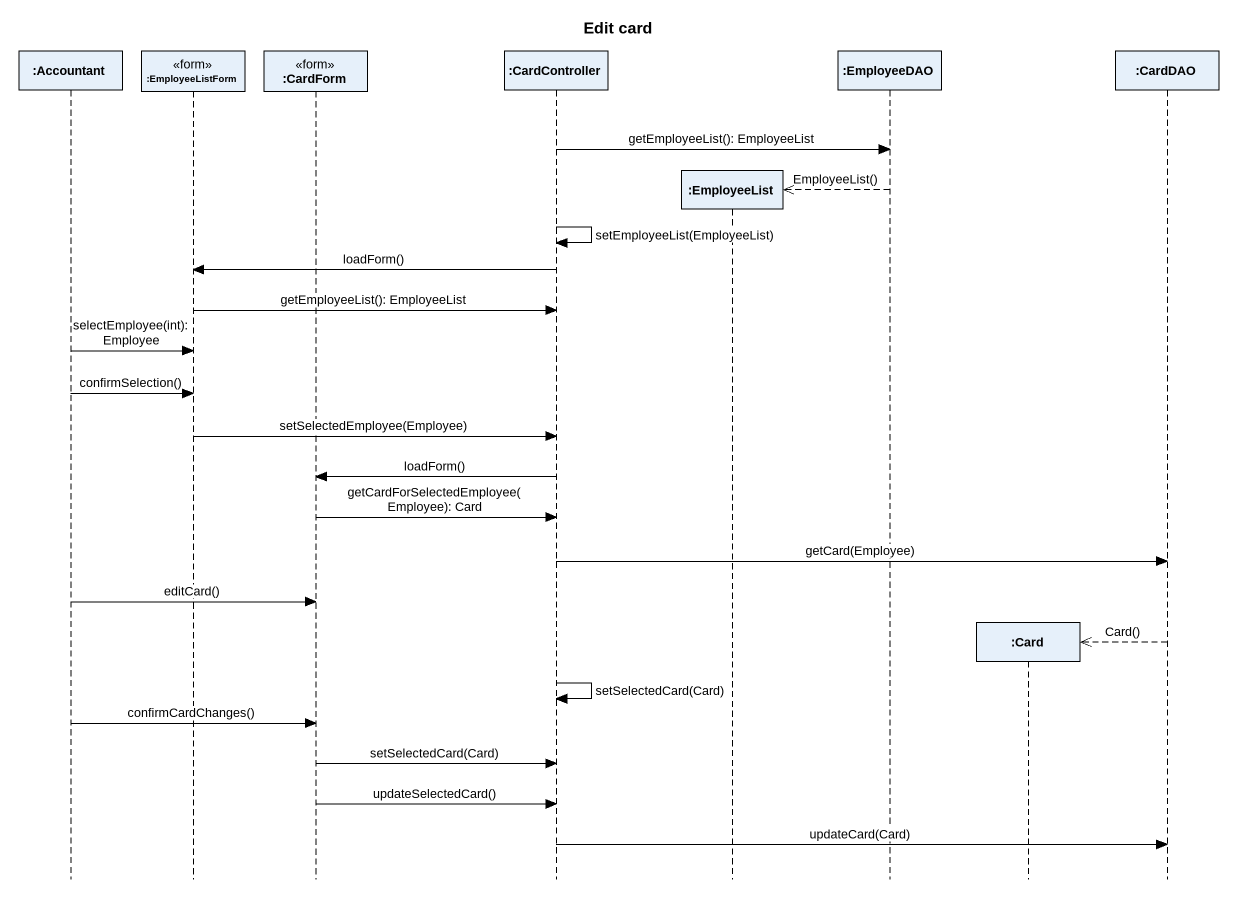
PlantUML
@startuml
title Edit card
hide footbox
participant ":Accountant" as Accountant
participant ":EmployeeListForm" as EmployeeListForm <<form>>
participant ":CardForm" as CardForm <<form>>
participant ":CardController" as CardController
participant ":EmployeeList" as EmployeeList
participant ":EmployeeDAO" as EmployeeDAO
participant ":Card" as Card_
participant ":CardDAO" as CardDAO

CardController -> EmployeeDAO : getEmployeeList(): EmployeeList
EmployeeDAO -->> EmployeeList ** : EmployeeList()
CardController -> CardController : setEmployeeList(EmployeeList)
CardController -> EmployeeListForm : loadForm()
EmployeeListForm -> CardController : getEmployeeList(): EmployeeList
Accountant -> EmployeeListForm : selectEmployee(int): Employee
Accountant -> EmployeeListForm : confirmSelection()
EmployeeListForm -> CardController : setSelectedEmployee(Employee)
CardController -> CardForm : loadForm()
CardForm -> CardController : getCardForSelectedEmployee(Employee): Card
CardController -> CardDAO : getCard(Employee)
Accountant -> CardForm : editCard()
CardDAO -->> Card_ ** : Card()
CardController -> CardController : setSelectedCard(Card)
Accountant -> CardForm : confirmCardChanges()
CardForm -> CardController : setSelectedCard(Card)
CardForm -> CardController : updateSelectedCard()
CardController -> CardDAO : updateCard(Card)
@enduml
